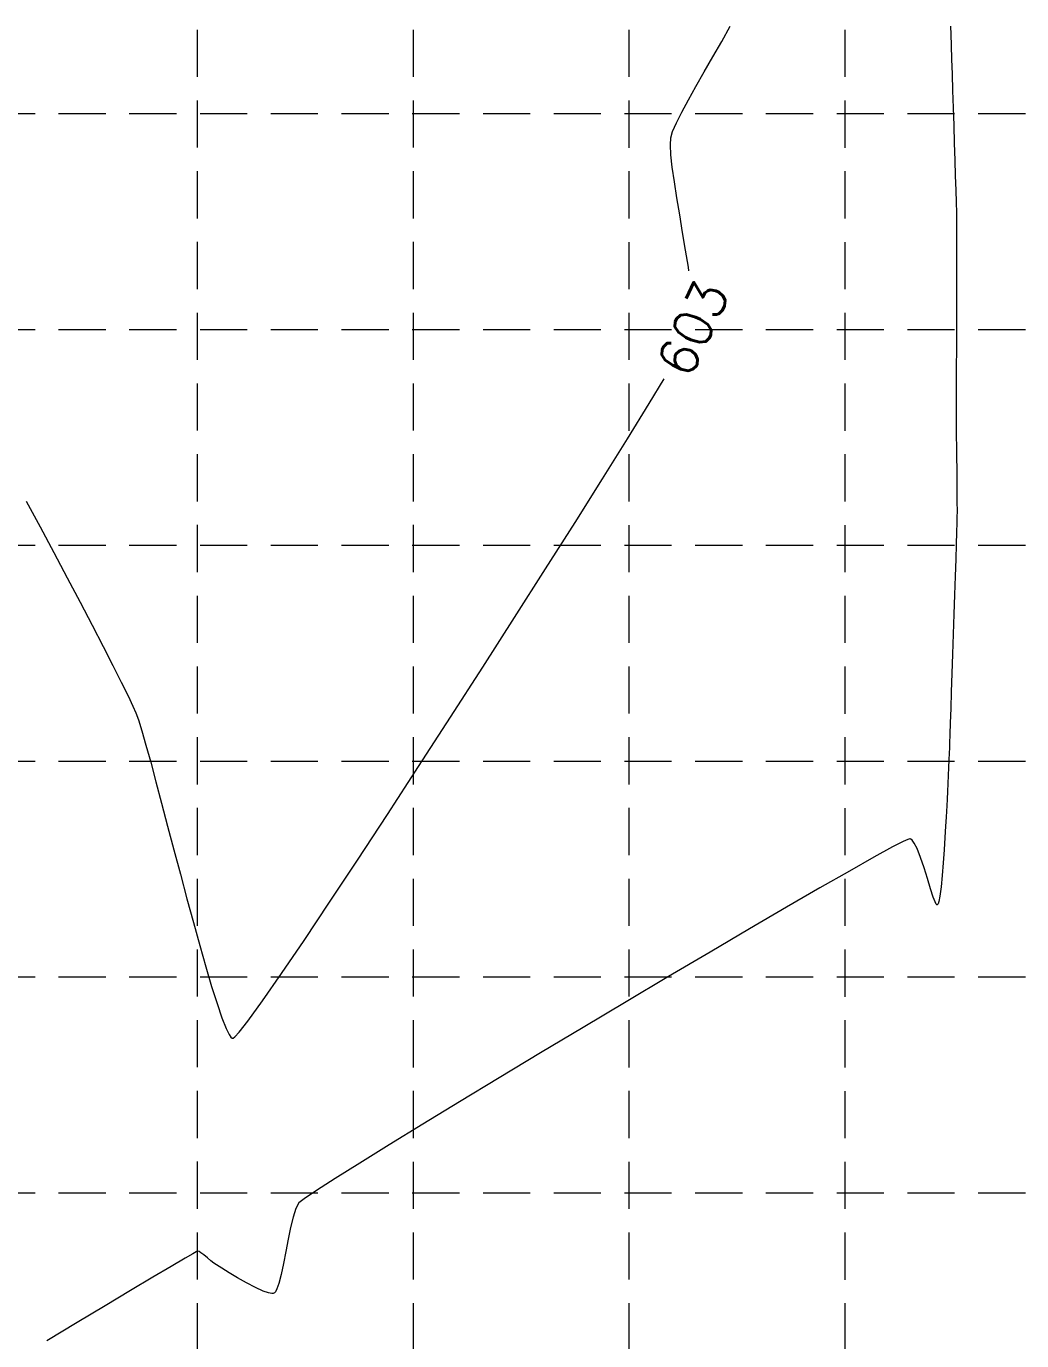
# Model space of a CAD drawing. Extents: x 2140663 to 2528301, y 336313 to 7007653.
# Drawn here: x 2527728.8 to 2527855.5, y 7006672.2 to 7006839.4 of the extents above; entities that cross this region are included whole.
import ezdxf

# ---------------------------------------------------------------- set-up
doc = ezdxf.new("R2010")
doc.units = 0
doc.header["$MEASUREMENT"] = 0
doc.linetypes.add('HIDDEN', pattern=[0.375, 0.25, -0.125])
doc.layers.add('1 EXISTING CONTOURS', color=43, linetype='Continuous')
doc.layers.add('GRID', color=254, linetype='HIDDEN')
doc.styles.add('L200', font='simplex', dxfattribs={"height": 12})

msp = doc.modelspace()

# ---------------------------------------------------------------- linework, layer by layer
at = {"layer": '1 EXISTING CONTOURS', "color": 43, "lineweight": 0, "extrusion": (0.8690392444828817, -0.4947431571518928, 0), "elevation": -1269812.440824507}
msp.add_lwpolyline([(7339837.060452272, 603.0000000000003), (7339839.271082086, 603.0000000000003)], dxfattribs=at)
at = {"layer": '1 EXISTING CONTOURS', "color": 43, "lineweight": 0, "extrusion": (0.9994042272731454, 0.03451362786736897, 0), "elevation": 2768171.837420992}
msp.add_lwpolyline([(6915419.768435889, 603), (6915418.704327174, 603)], dxfattribs=at)
at = {"layer": '1 EXISTING CONTOURS', "color": 43, "lineweight": 0, "elevation": 603}
for points in [[(2527816.197693406, 7006835.524017603), (2527817.316059531, 7006837.469607164)], [(2527815.092150415, 7006833.601428492), (2527816.197693406, 7006835.524017603)], [(2527846.618519058, 7006833.302596374), (2527846.688038313, 7006831.209592531)], [(2527813.069514974, 7006830.015115416), (2527814.036925843, 7006831.74930578)], [(2527810.853683907, 7006823.058665835), (2527810.779025077, 7006824.32792441)], [(2527846.97304399, 7006822.37652081), (2527847.035305595, 7006820.354812565)], [(2527811.289793942, 7006819.61057219), (2527811.030927822, 7006821.464466493)], [(2527847.035305595, 7006820.354812565), (2527847.089682484, 7006818.528457704)], [(2527847.089682484, 7006818.528457704), (2527847.13403026, 7006816.957820979)], [(2527847.13403026, 7006816.957820979), (2527847.166204528, 7006815.703267145)], [(2527847.166204528, 7006815.703267145), (2527847.184060893, 7006814.825160957)], [(2527847.184060893, 7006814.825160957), (2527847.192092639, 7006813.943875155)], [(2527812.722222821, 7006810.902961562), (2527812.346496704, 7006813.143177615)], [(2527847.196534186, 7006812.680150896), (2527847.197852832, 7006811.09490556)], [(2527847.197852832, 7006811.09490556), (2527847.196515879, 7006809.249056521)], [(2527847.192990629, 7006807.203521161), (2527847.187744383, 7006805.019216859)], [(2527847.18124444, 7006802.757060989), (2527847.173958103, 7006800.477970933)], [(2527847.166352673, 7006798.242864067), (2527847.158895449, 7006796.11265777)], [(2527847.158895449, 7006796.11265777), (2527847.152053734, 7006794.14826942)], [(2527808.087676829, 7006791.394445742), (2527810.001204815, 7006794.536419521)], [(2527847.152053734, 7006794.14826942), (2527847.146294829, 7006792.410616395)], [(2527847.146294829, 7006792.410616395), (2527847.142086034, 7006790.960616075)], [(2527847.13989465, 7006789.859185834), (2527847.140187979, 7006789.167243055)], [(2527847.140187979, 7006789.167243055), (2527847.146080323, 7006788.319647395)], [(2527802.152040025, 7006781.841027687), (2527805.319165181, 7006786.914405945)], [(2527847.172974519, 7006785.930262615), (2527847.190628711, 7006784.514700958)], [(2527847.190628711, 7006784.514700958), (2527847.208855856, 7006783.036044761)], [(2527847.208855856, 7006783.036044761), (2527847.225982127, 7006781.557407756)], [(2527798.657288659, 7006776.286247776), (2527802.152040025, 7006781.841027687)], [(2527847.240333693, 7006780.141903675), (2527847.250236723, 7006778.852646246)], [(2527847.250236723, 7006778.852646246), (2527847.254017387, 7006777.752749202)], [(2527847.254017387, 7006777.752749202), (2527847.250001855, 7006776.90532627)], [(2527847.235207708, 7006776.21126186), (2527847.203023719, 7006775.049412804)], [(2527847.155863368, 7006773.487517931), (2527847.096140137, 7006771.593316079)], [(2527847.096140137, 7006771.593316079), (2527847.026267505, 7006769.434546077)], [(2527734.050946155, 7006769.224785763), (2527735.675746942, 7006766.131260761)], [(2527846.948658953, 7006767.078946755), (2527846.865727961, 7006764.594256947)], [(2527846.865727961, 7006764.594256947), (2527846.779888009, 7006762.048215484)], [(2527737.200665617, 7006763.203803198), (2527738.599630775, 7006760.494793512)], [(2527739.846571009, 7006758.056612142), (2527740.915414915, 7006755.941639529)], [(2527846.5290492, 7006754.719369487), (2527846.455708214, 7006752.605309725)], [(2527742.414528118, 7006752.890842333), (2527742.792654604, 7006752.059778629)], [(2527846.455708214, 7006752.605309725), (2527846.39152567, 7006750.768592468)], [(2527743.115612078, 7006751.161107946), (2527743.543067183, 7006749.773463355)], [(2527778.753694112, 7006745.209111448), (2527782.821767056, 7006751.491847607)], [(2527846.338915048, 7006749.276956546), (2527846.300289829, 7006748.198140793)], [(2527744.062930099, 7006747.958027796), (2527744.663111004, 7006745.775984203)], [(2527846.278063494, 7006747.599884042), (2527846.251086148, 7006746.911273494)], [(2527846.217936782, 7006746.067540506), (2527846.179769929, 7006745.113045634)], [(2527846.137740126, 7006744.092149436), (2527846.093001905, 7006743.049212473)], [(2527846.093001905, 7006743.049212473), (2527846.046709803, 7006742.028595299)], [(2527845.954082094, 7006740.231762559), (2527845.910055556, 7006739.544268109)], [(2527846.000018355, 7006741.074658475), (2527845.954082094, 7006740.231762559)], [(2527845.794797688, 7006737.628088241), (2527845.710361457, 7006736.200060497)], [(2527841.013400613, 7006735.952491209), (2527840.38715597, 7006735.668642553)], [(2527841.381331105, 7006735.987308729), (2527841.297840904, 7006736.026144288)], [(2527841.812494282, 7006735.489618979), (2527841.551337391, 7006735.845815053)], [(2527842.168210429, 7006734.789656166), (2527841.812494282, 7006735.489618979)], [(2527845.710361457, 7006736.200060497), (2527845.609839368, 7006734.604463385)], [(2527836.664677428, 7006733.680178822), (2527833.553729554, 7006731.929859851)], [(2527842.616416863, 7006733.646644711), (2527842.168210429, 7006734.789656166)], [(2527767.423209951, 7006727.949965126), (2527770.983428262, 7006733.326233405)], [(2527843.871397739, 7006729.678623973), (2527843.479820944, 7006730.961121679)], [(2527845.365894629, 7006731.347728582), (2527845.225150488, 7006729.905174651)], [(2527829.819286756, 7006729.791251945), (2527825.557220096, 7006727.32188089)], [(2527844.461205922, 7006727.995559267), (2527844.220477137, 7006728.609644722)], [(2527845.073677506, 7006728.732218877), (2527844.945674333, 7006728.061409073)], [(2527764.174251115, 7006723.099726411), (2527767.423209951, 7006727.949965126)], [(2527844.70402773, 7006727.638530705), (2527844.615305613, 7006727.719317974)], [(2527844.778264356, 7006727.649145517), (2527844.743902034, 7006727.632269315)], [(2527844.846140817, 7006727.751097433), (2527844.778264356, 7006727.649145517)], [(2527750.905227229, 7006722.463698884), (2527751.684228058, 7006719.735415218)], [(2527761.307539052, 7006718.887454063), (2527764.174251115, 7006723.099726411)], [(2527752.422648658, 7006717.252352902), (2527753.108399209, 7006715.075694873)], [(2527805.150136061, 7006715.28728085), (2527799.688016007, 7006712.026980807)], [(2527753.108399209, 7006715.075694873), (2527753.729389889, 7006713.266624069)], [(2527753.729389889, 7006713.266624069), (2527754.273530877, 7006711.886323428)], [(2527799.688016007, 7006712.026980807), (2527794.273498458, 7006708.781072318)], [(2527755.02073272, 7006710.677579024), (2527755.082904489, 7006710.656764388)], [(2527775.008874525, 7006697.091869589), (2527771.270435412, 7006694.780805635)], [(2527764.175575542, 7006690.234994466), (2527763.503678277, 7006689.707270254)], [(2527763.503678277, 7006689.707270254), (2527763.130895655, 7006688.986635304)], [(2527762.784862975, 7006687.908748778), (2527762.460321948, 7006686.571969151)], [(2527750.595339766, 7006683.554966541), (2527750.44697699, 7006683.481693183)], [(2527750.624245035, 7006683.563752851), (2527750.595339766, 7006683.554966541)], [(2527750.68401552, 7006683.555474037), (2527750.624245035, 7006683.563752851)], [(2527751.415976653, 7006683.109651081), (2527751.057210517, 7006683.374557346)], [(2527761.854681693, 7006683.515164514), (2527761.563065886, 7006681.991856455)], [(2527747.262640338, 7006681.632927383), (2527744.929742052, 7006680.24610602)], [(2527760.267852747, 7006678.201473726), (2527760.064914971, 7006678.187227289)], [(2527738.876298005, 7006676.626385087), (2527735.299384782, 7006674.483065885)]]:
    msp.add_lwpolyline(points, dxfattribs=at)
at = {"layer": '1 EXISTING CONTOURS', "color": 43, "lineweight": 0, "extrusion": (0.9994188069121217, 0.03408883087393034, 0), "elevation": 2765232.208649624}
msp.add_lwpolyline([(6916594.683071692, 603.0000000000007), (6916593.270846765, 603.0000000000007)], dxfattribs=at)
at = {"layer": '1 EXISTING CONTOURS', "color": 43, "lineweight": 0, "extrusion": (0.99942953906402, 0.03377271748439496, 0), "elevation": 2763044.382911053}
msp.add_lwpolyline([(6917467.555409255, 603.0000000000007), (6917465.855470702, 603.0000000000007)], dxfattribs=at)
at = {"layer": '1 EXISTING CONTOURS', "color": 43, "lineweight": 0, "extrusion": (0.9994391567763944, 0.03348689149637189, 0), "elevation": 2761065.959409957}
msp.add_lwpolyline([(6918255.769435449, 603), (6918253.842185862, 603)], dxfattribs=at)
at = {"layer": '1 EXISTING CONTOURS', "color": 43, "lineweight": 0, "extrusion": (0.8688752147976352, -0.4950311718572514, 0), "elevation": -1272245.167563016}
msp.add_lwpolyline([(7339409.186165561, 603.0000000000007), (7339411.317798136, 603.0000000000007)], dxfattribs=at)
at = {"layer": '1 EXISTING CONTOURS', "color": 43, "lineweight": 0, "extrusion": (0.99945932633894, 0.03287940075658975, 0), "elevation": 2756860.359288867}
msp.add_lwpolyline([(6919928.71620278, 603.0000000000007), (6919926.515538706, 603.0000000000007)], dxfattribs=at)
at = {"layer": '1 EXISTING CONTOURS', "color": 43, "lineweight": 0, "extrusion": (0.8810874820839792, -0.4729533263599207, 0), "elevation": -1086679.110289447}
msp.add_lwpolyline([(7369166.034533743, 603), (7369167.815051679, 603)], dxfattribs=at)
at = {"layer": '1 EXISTING CONTOURS', "color": 43, "lineweight": 0, "extrusion": (0.9994713094214813, 0.03251309956478315, 0), "elevation": 2754324.040868056}
msp.add_lwpolyline([(6920936.432230124, 603), (6920934.185462412, 603)], dxfattribs=at)
at = {"layer": '1 EXISTING CONTOURS', "color": 43, "lineweight": 0, "extrusion": (0.8940751471438146, -0.4479169914836524, 0), "elevation": -878423.4283429338}
msp.add_lwpolyline([(7396879.705526166, 603.0000000000007), (7396881.222096477, 603.0000000000007)], dxfattribs=at)
at = {"layer": '1 EXISTING CONTOURS', "color": 43, "lineweight": 0, "extrusion": (0.9561865381366064, -0.2927580985836812, 0), "elevation": 365753.8598990445}
msp.add_lwpolyline([(7439869.029565613, 603.0000000000007), (7439869.853464983, 603.0000000000007)], dxfattribs=at)
at = {"layer": '1 EXISTING CONTOURS', "color": 43, "lineweight": 0, "extrusion": (0.916257394129562, -0.4005900494307172, 0), "elevation": -490739.188567128}
msp.add_lwpolyline([(7432672.088242061, 603), (7432673.283973343, 603)], dxfattribs=at)
at = {"layer": '1 EXISTING CONTOURS', "color": 43, "lineweight": 0, "extrusion": (0.9994855883779391, 0.03207114941509135, 0), "elevation": 2751263.467745472}
msp.add_lwpolyline([(6922151.417923132, 603.0000000000007), (6922149.185453976, 603.0000000000007)], dxfattribs=at)
at = {"layer": '1 EXISTING CONTOURS', "color": 43, "lineweight": 0, "extrusion": (0.9984570926787656, -0.0555286779913507, 0), "elevation": 2134830.909420148}
msp.add_lwpolyline([(7136379.438141802, 603.0000000000007), (7136380.318572224, 603.0000000000007)], dxfattribs=at)
at = {"layer": '1 EXISTING CONTOURS', "color": 43, "lineweight": 0, "extrusion": (0.999503281257883, 0.03151492907695137, 0), "elevation": 2747410.854326125}
msp.add_lwpolyline([(6923679.196219519, 603.0000000000007), (6923677.03845084, 603.0000000000007)], dxfattribs=at)
at = {"layer": '1 EXISTING CONTOURS', "color": 43, "lineweight": 0, "extrusion": (0.9938761607018283, 0.1104996705361323, 0), "elevation": 3286582.585727324}
msp.add_lwpolyline([(6684590.529731994, 603.0000000000007), (6684592.13375411, 603.0000000000007)], dxfattribs=at)
at = {"layer": '1 EXISTING CONTOURS', "color": 43, "lineweight": 0, "extrusion": (0.9880508656701228, 0.1541281507334761, 0), "elevation": 3577554.282232161}
msp.add_lwpolyline([(6533485.229205715, 603.0000000000007), (6533487.302321102, 603.0000000000007)], dxfattribs=at)
at = {"layer": '1 EXISTING CONTOURS', "color": 43, "lineweight": 0, "extrusion": (0.9866646281141359, 0.1627664327445746, 0), "elevation": 3634577.000947714}
msp.add_lwpolyline([(6501933.959023115, 603.0000000000007), (6501936.166000777, 603.0000000000007)], dxfattribs=at)
at = {"layer": '1 EXISTING CONTOURS', "color": 43, "lineweight": 0, "extrusion": (0.9860803023664797, 0.1662697726131607, 0), "elevation": 3657647.19101824}
msp.add_lwpolyline([(6488981.63878926, 603.0000000000007), (6488983.911935092, 603.0000000000007)], dxfattribs=at)
at = {"layer": '1 EXISTING CONTOURS', "color": 43, "lineweight": 0, "extrusion": (0.9999938236810033, 0.00351462655861751, 0), "elevation": 2552457.913680442}
msp.add_lwpolyline([(6997886.228679633, 603), (6997884.96494757, 603)], dxfattribs=at)
at = {"layer": '1 EXISTING CONTOURS', "color": 43, "lineweight": 0, "extrusion": (0.9871022526111292, 0.1600910456272769, 0), "elevation": 3616937.316252939}
msp.add_lwpolyline([(6511756.441999105, 603.0000000000007), (6511758.644082995, 603.0000000000007)], dxfattribs=at)
at = {"layer": '1 EXISTING CONTOURS', "color": 43, "lineweight": 0, "extrusion": (0.9999985149714155, -0.001723384740572637, 0), "elevation": 2515768.014450609}
msp.add_lwpolyline([(7011155.297029478, 603.0000000000007), (7011153.251491078, 603.0000000000007)], dxfattribs=at)
at = {"layer": '1 EXISTING CONTOURS', "color": 43, "lineweight": 0, "extrusion": (0.9887871350499172, 0.1493318504531997, 0), "elevation": 3545808.761445387}
msp.add_lwpolyline([(6550758.885665892, 603), (6550759.325213904, 603)], dxfattribs=at)
at = {"layer": '1 EXISTING CONTOURS', "color": 43, "lineweight": 0, "extrusion": (0.9999958719848886, -0.002873327893325171, 0), "elevation": 2507703.904448187}
msp.add_lwpolyline([(7014039.428854468, 603.0000000000007), (7014037.166689261, 603.0000000000007)], dxfattribs=at)
at = {"layer": '1 EXISTING CONTOURS', "color": 43, "lineweight": 0, "extrusion": (0.9999942108170926, -0.003402694858563076, 0), "elevation": 2503990.535827084}
msp.add_lwpolyline([(7015361.406903432, 603.0000000000003), (7015359.171783626, 603.0000000000003)], dxfattribs=at)
at = {"layer": '1 EXISTING CONTOURS', "color": 43, "lineweight": 0, "extrusion": (0.8506767257460838, -0.5256891745831583, 0), "elevation": -1533046.877283165}
msp.add_lwpolyline([(7289350.442086218, 603), (7289355.708528407, 603)], dxfattribs=at)
at = {"layer": '1 EXISTING CONTOURS', "color": 43, "lineweight": 0, "extrusion": (0.9999980207919227, -0.00198957589383192, 0), "elevation": 2513901.59656219}
msp.add_lwpolyline([(7011806.436455995, 603), (7011805.335023574, 603)], dxfattribs=at)
at = {"layer": '1 EXISTING CONTOURS', "color": 43, "lineweight": 0, "extrusion": (0.9999454842856114, 0.01044166925420456, 0), "elevation": 2600871.904855271}
msp.add_lwpolyline([(6980011.395752025, 603), (6980010.295660664, 603)], dxfattribs=at)
at = {"layer": '1 EXISTING CONTOURS', "color": 43, "lineweight": 0, "extrusion": (0.9999286097990997, 0.01194886208975164, 0), "elevation": 2611389.828230117}
msp.add_lwpolyline([(6976082.106598991, 603.0000000000007), (6976080.817153546, 603.0000000000007)], dxfattribs=at)
at = {"layer": '1 EXISTING CONTOURS', "color": 43, "lineweight": 0, "extrusion": (0.9999486059527258, 0.01013831609293936, 0), "elevation": 2598754.275905472}
msp.add_lwpolyline([(6980793.336333488, 603.0000000000007), (6980791.920756654, 603.0000000000007)], dxfattribs=at)
at = {"layer": '1 EXISTING CONTOURS', "color": 43, "lineweight": 0, "extrusion": (0.8801075660375653, 0.4747743381896633, 0), "elevation": 5551312.127287172}
msp.add_lwpolyline([(4966618.405888584, 603.0000000000007), (4966614.681974826, 603.0000000000007)], dxfattribs=at)
at = {"layer": '1 EXISTING CONTOURS', "color": 43, "lineweight": 0, "extrusion": (0.882000765326781, 0.4712479707786264, 0), "elevation": 5531389.159587003}
msp.add_lwpolyline([(4988793.611583561, 603.0000000000003), (4988789.905783422, 603.0000000000003)], dxfattribs=at)
at = {"layer": '1 EXISTING CONTOURS', "color": 43, "lineweight": 0, "extrusion": (0.8448597756129682, -0.5349878125258604, 0), "elevation": -1612904.511846111}
msp.add_lwpolyline([(7272077.903034046, 603), (7272084.915138232, 603)], dxfattribs=at)
at = {"layer": '1 EXISTING CONTOURS', "color": 43, "lineweight": 0, "extrusion": (0.999772907710314, -0.02131039672235762, 0), "elevation": 2377955.999784321}
msp.add_lwpolyline([(7059055.148066584, 603.0000000000007), (7059054.45384452, 603.0000000000007)], dxfattribs=at)
at = {"layer": '1 EXISTING CONTOURS', "color": 43, "lineweight": 0, "extrusion": (0.9995444630352299, -0.03018056354036443, 0), "elevation": 2315227.255589608}
msp.add_lwpolyline([(7079875.05750516, 603), (7079873.494898461, 603)], dxfattribs=at)
at = {"layer": '1 EXISTING CONTOURS', "color": 43, "lineweight": 0, "extrusion": (0.8837109123108856, 0.4680331435514611, 0), "elevation": 5513186.390657033}
msp.add_lwpolyline([(5008898.739315582, 603.0000000000003), (5008895.110060864, 603.0000000000003)], dxfattribs=at)
at = {"layer": '1 EXISTING CONTOURS', "color": 43, "lineweight": 0, "extrusion": (0.8434645044030831, -0.5371849121225035, 0), "elevation": -1631826.043638933}
msp.add_lwpolyline([(7267848.046216363, 603.0000000000003), (7267855.375241812, 603.0000000000003)], dxfattribs=at)
at = {"layer": '1 EXISTING CONTOURS', "color": 43, "lineweight": 0, "extrusion": (0.9994577083161966, -0.03292854821179467, 0), "elevation": 2295753.450712854}
msp.add_lwpolyline([(7086208.054427887, 603), (7086205.69755045, 603)], dxfattribs=at)
at = {"layer": '1 EXISTING CONTOURS', "color": 43, "lineweight": 0, "extrusion": (0.8868891106883908, 0.4619823647525469, 0), "elevation": 5478823.632106425}
msp.add_lwpolyline([(5046455.278004444, 603), (5046451.977188676, 603)], dxfattribs=at)
at = {"layer": '1 EXISTING CONTOURS', "color": 43, "lineweight": 0, "extrusion": (0.8421388421397272, -0.5392607630447072, 0), "elevation": -1649722.038621192}
msp.add_lwpolyline([(7263799.247123007, 603.0000000000007), (7263806.760568238, 603.0000000000007)], dxfattribs=at)
at = {"layer": '1 EXISTING CONTOURS', "color": 43, "lineweight": 0, "extrusion": (0.9994226718948473, -0.03397532785072977, 0), "elevation": 2288330.345136289}
msp.add_lwpolyline([(7088601.270662042, 603.0000000000007), (7088598.729540695, 603.0000000000007)], dxfattribs=at)
at = {"layer": '1 EXISTING CONTOURS', "color": 43, "lineweight": 0, "extrusion": (0.89032239136, 0.4553306924016997, 0), "elevation": 5440895.382343458}
msp.add_lwpolyline([(5087318.792630954, 603.0000000000007), (5087316.054093327, 603.0000000000007)], dxfattribs=at)
at = {"layer": '1 EXISTING CONTOURS', "color": 43, "lineweight": 0, "extrusion": (0.9994143574315345, -0.03421903212706685, 0), "elevation": 2286601.750192193}
msp.add_lwpolyline([(7089156.519144963, 603.0000000000007), (7089154.05217192, 603.0000000000007)], dxfattribs=at)
at = {"layer": '1 EXISTING CONTOURS', "color": 43, "lineweight": 0, "extrusion": (0.8408080814635713, -0.5413333262838604, 0), "elevation": -1667607.866799737}
msp.add_lwpolyline([(7259706.362182767, 603), (7259713.927545967, 603)], dxfattribs=at)
at = {"layer": '1 EXISTING CONTOURS', "color": 43, "lineweight": 0, "extrusion": (0.9994065973273699, -0.03444493022969622, 0), "elevation": 2284999.320717588}
msp.add_lwpolyline([(7089670.714760151, 603.0000000000003), (7089668.389717029, 603.0000000000003)], dxfattribs=at)
at = {"layer": '1 EXISTING CONTOURS', "color": 43, "lineweight": 0, "extrusion": (0.8954576316147426, 0.4451467510640913, 0), "elevation": 5382519.536372975}
msp.add_lwpolyline([(5149037.424774337, 603), (5149035.482322393, 603)], dxfattribs=at)
at = {"layer": '1 EXISTING CONTOURS', "color": 43, "lineweight": 0, "extrusion": (0.9001910128075534, 0.4354952817890352, 0), "elevation": 5326858.828874196}
msp.add_lwpolyline([(5206597.543011826, 603), (5206596.086194593, 603)], dxfattribs=at)
at = {"layer": '1 EXISTING CONTOURS', "color": 43, "lineweight": 0, "extrusion": (0.941075483767881, 0.3381965905372923, 0), "elevation": 4748456.42879549}
msp.add_lwpolyline([(5739008.590066771, 603.0000000000007), (5739007.635126704, 603.0000000000007)], dxfattribs=at)
at = {"layer": '1 EXISTING CONTOURS', "color": 43, "lineweight": 0, "extrusion": (0.9993785785500051, -0.03524849976057698, 0), "elevation": 2279298.08076653}
msp.add_lwpolyline([(7091499.416296562, 603.0000000000007), (7091497.923733132, 603.0000000000007)], dxfattribs=at)
at = {"layer": '1 EXISTING CONTOURS', "color": 43, "lineweight": 0, "extrusion": (0.9613605313371586, 0.2752924422993415, 0), "elevation": 4358978.133364226}
msp.add_lwpolyline([(6040143.991685892, 603.0000000000007), (6040142.103283466, 603.0000000000007)], dxfattribs=at)
at = {"layer": '1 EXISTING CONTOURS', "color": 43, "lineweight": 0, "extrusion": (0.9992290824021205, -0.03925864085543812, 0), "elevation": 2250822.129371815}
msp.add_lwpolyline([(7100585.09488486, 603), (7100584.250500922, 603)], dxfattribs=at)
at = {"layer": '1 EXISTING CONTOURS', "color": 43, "lineweight": 0, "extrusion": (0.9993105842157333, -0.03712622084740368, 0), "elevation": 2265969.482123888}
msp.add_lwpolyline([(7095767.015349465, 603.0000000000003), (7095766.416679981, 603.0000000000003)], dxfattribs=at)
at = {"layer": '1 EXISTING CONTOURS', "color": 43, "lineweight": 0, "extrusion": (0.9657417648020863, 0.259504997479725, 0), "elevation": 4259434.136859732}
msp.add_lwpolyline([(6110744.658788541, 603.0000000000007), (6110742.083080648, 603.0000000000007)], dxfattribs=at)
at = {"layer": '1 EXISTING CONTOURS', "color": 43, "lineweight": 0, "extrusion": (0.837837380891031, -0.5459198871461429, 0), "elevation": -1707254.023352829}
msp.add_lwpolyline([(7250470.474802016, 603), (7250477.746519824, 603)], dxfattribs=at)
at = {"layer": '1 EXISTING CONTOURS', "color": 43, "lineweight": 0, "extrusion": (0.9991536111990971, -0.04113467184509243, 0), "elevation": 2237486.478145629}
msp.add_lwpolyline([(7104796.805530879, 603.0000000000003), (7104795.783769874, 603.0000000000003)], dxfattribs=at)
at = {"layer": '1 EXISTING CONTOURS', "color": 43, "lineweight": 0, "extrusion": (0.966578411620641, 0.2563711648936344, 0), "elevation": 4239591.006509544}
msp.add_lwpolyline([(6124525.783250668, 603.0000000000007), (6124522.957084876, 603.0000000000007)], dxfattribs=at)
at = {"layer": '1 EXISTING CONTOURS', "color": 43, "lineweight": 0, "extrusion": (0.9988042896201862, -0.04888753456981985, 0), "elevation": 2182281.13180842}
msp.add_lwpolyline([(7121944.155418737, 603.0000000000007), (7121943.200339914, 603.0000000000007)], dxfattribs=at)
at = {"layer": '1 EXISTING CONTOURS', "color": 43, "lineweight": 0, "extrusion": (0.9669477692076472, 0.2549745313249048, 0), "elevation": 4230738.799624367}
msp.add_lwpolyline([(6130641.284864844, 603.0000000000007), (6130638.270462048, 603.0000000000007)], dxfattribs=at)
at = {"layer": '1 EXISTING CONTOURS', "color": 43, "lineweight": 0, "extrusion": (0.8360104206986996, -0.5487135650621219, 0), "elevation": -1731446.739591286}
msp.add_lwpolyline([(7244724.303765497, 603), (7244731.229948352, 603)], dxfattribs=at)
at = {"layer": '1 EXISTING CONTOURS', "color": 43, "lineweight": 0, "extrusion": (0.9983100050206348, -0.0581131127689791, 0), "elevation": 2116390.41417213}
msp.add_lwpolyline([(7141798.417525969, 603), (7141797.264410711, 603)], dxfattribs=at)
at = {"layer": '1 EXISTING CONTOURS', "color": 43, "lineweight": 0, "extrusion": (0.9980172181695197, -0.06294149852977494, 0), "elevation": 2081819.056390778}
msp.add_lwpolyline([(7151953.118040089, 603.0000000000003), (7151952.35150685, 603.0000000000003)], dxfattribs=at)
at = {"layer": '1 EXISTING CONTOURS', "color": 43, "lineweight": 0, "extrusion": (0.9669618100466668, 0.2549212778707851, 0), "elevation": 4230401.158329063}
msp.add_lwpolyline([(6130871.262186885, 603.0000000000007), (6130868.121787433, 603.0000000000007)], dxfattribs=at)
at = {"layer": '1 EXISTING CONTOURS', "color": 43, "lineweight": 0, "extrusion": (-0.4570828637609397, 0.8894241146135504, 0), "elevation": 5076527.14512177}
msp.add_lwpolyline([(-5450981.003269635, 603.0000000000003), (-5450979.5069119, 603.0000000000003)], dxfattribs=at)
at = {"layer": '1 EXISTING CONTOURS', "color": 43, "lineweight": 0, "extrusion": (0.3047056609350235, -0.9524465655322354, 0), "elevation": -5903294.126814597}
msp.add_lwpolyline([(4542625.841136983, 603.0000000000007), (4542625.600825965, 603.0000000000007)], dxfattribs=at)
at = {"layer": '1 EXISTING CONTOURS', "color": 43, "lineweight": 0, "extrusion": (0.007720725580151896, -0.9999701947540818, 0), "elevation": -6987010.419683146}
msp.add_lwpolyline([(2581863.040979805, 603.0000000000007), (2581862.98542126, 603.0000000000007)], dxfattribs=at)
at = {"layer": '1 EXISTING CONTOURS', "color": 43, "lineweight": 0, "extrusion": (-0.6397087252801356, -0.7686174255118499, 0), "elevation": -7002581.563568162}
msp.add_lwpolyline([(-2539326.991010155, 603), (-2539327.212194686, 603)], dxfattribs=at)
at = {"layer": '1 EXISTING CONTOURS', "color": 43, "lineweight": 0, "extrusion": (0.9666635644627549, 0.2560499036128724, 0), "elevation": 4237555.249806212}
msp.add_lwpolyline([(6125925.51309441, 603), (6125922.308939629, 603)], dxfattribs=at)
at = {"layer": '1 EXISTING CONTOURS', "color": 43, "lineweight": 0, "extrusion": (0.4788535564988727, -0.8778947951938096, 0), "elevation": -4940711.452009121}
msp.add_lwpolyline([(5574376.717438255, 603), (5574373.993214458, 603)], dxfattribs=at)
at = {"layer": '1 EXISTING CONTOURS', "color": 43, "lineweight": 0, "extrusion": (0.9484020983348505, 0.3170701182294739, 0), "elevation": 4619037.107414081}
msp.add_lwpolyline([(5843696.144396367, 603), (5843697.535698444, 603)], dxfattribs=at)
at = {"layer": '1 EXISTING CONTOURS', "color": 43, "lineweight": 0, "extrusion": (0.9975800360182421, -0.06952748908052855, 0), "elevation": 2034567.650810123}
msp.add_lwpolyline([(7165533.317126216, 603.0000000000007), (7165531.65923959, 603.0000000000007)], dxfattribs=at)
at = {"layer": '1 EXISTING CONTOURS', "color": 43, "lineweight": 0, "extrusion": (0.4969516247070781, -0.86777824511853, 0), "elevation": -4824078.546594783}
msp.add_lwpolyline([(5675605.781637983, 603), (5675601.478185093, 603)], dxfattribs=at)
at = {"layer": '1 EXISTING CONTOURS', "color": 43, "lineweight": 0, "extrusion": (0.9553942078090717, 0.2953335532662626, 0), "elevation": 4484409.770397659}
msp.add_lwpolyline([(5947633.178935669, 603), (5947634.60872163, 603)], dxfattribs=at)
at = {"layer": '1 EXISTING CONTOURS', "color": 43, "lineweight": 0, "extrusion": (0.9967931317847422, -0.08002157475809697, 0), "elevation": 1959049.22258549}
msp.add_lwpolyline([(7186545.458617451, 603), (7186543.850600548, 603)], dxfattribs=at)
at = {"layer": '1 EXISTING CONTOURS', "color": 43, "lineweight": 0, "extrusion": (0.9660501731034123, 0.2583545297587549, 0), "elevation": 4252152.647381694}
msp.add_lwpolyline([(6115798.925217322, 603.0000000000007), (6115795.719534876, 603.0000000000007)], dxfattribs=at)
at = {"layer": '1 EXISTING CONTOURS', "color": 43, "lineweight": 0, "extrusion": (0.9505989100587934, 0.3104218294434755, 0), "elevation": 4578007.474203842}
msp.add_lwpolyline([(5875890.55193741, 603), (5875891.676469787, 603)], dxfattribs=at)
at = {"layer": '1 EXISTING CONTOURS', "color": 43, "lineweight": 0, "extrusion": (0.9917645705255831, -0.1280743403270385, 0), "elevation": 1609645.023621544}
msp.add_lwpolyline([(7272778.584854301, 603.0000000000003), (7272777.402158519, 603.0000000000003)], dxfattribs=at)
at = {"layer": '1 EXISTING CONTOURS', "color": 43, "lineweight": 0, "extrusion": (0.9650766192897307, 0.2619677821799933, 0), "elevation": 4275008.825832834}
msp.add_lwpolyline([(6099840.896184716, 603.0000000000007), (6099837.751172718, 603.0000000000007)], dxfattribs=at)
at = {"layer": '1 EXISTING CONTOURS', "color": 43, "lineweight": 0, "extrusion": (0.504494958988975, -0.8634146375610692, 0), "elevation": -4774435.680289994}
msp.add_lwpolyline([(5717420.200204027, 603), (5717414.763859477, 603)], dxfattribs=at)
at = {"layer": '1 EXISTING CONTOURS', "color": 43, "lineweight": 0, "extrusion": (0.8733073223472537, 0.4871697042455225, 0), "elevation": 5621050.68305151}
msp.add_lwpolyline([(4887537.309356786, 603), (4887537.625673033, 603)], dxfattribs=at)
at = {"layer": '1 EXISTING CONTOURS', "color": 43, "lineweight": 0, "extrusion": (-0.1551272815577664, -0.9878944915913326, 0), "elevation": -7314045.315321246}
msp.add_lwpolyline([(1410309.287889298, 603), (1410309.247526381, 603)], dxfattribs=at)
at = {"layer": '1 EXISTING CONTOURS', "color": 43, "lineweight": 0, "extrusion": (0.9522156790236145, -0.3054264242360132, 0), "elevation": 267013.6940213921}
msp.add_lwpolyline([(7443986.961508849, 603.0000000000007), (7443986.635625073, 603.0000000000007)], dxfattribs=at)
at = {"layer": '1 EXISTING CONTOURS', "color": 43, "lineweight": 0, "extrusion": (0.9636446952616051, 0.2671870155792914, 0), "elevation": 4307959.014833027}
msp.add_lwpolyline([(6076611.735013135, 603.0000000000007), (6076608.712818241, 603.0000000000007)], dxfattribs=at)
at = {"layer": '1 EXISTING CONTOURS', "color": 43, "lineweight": 0, "extrusion": (0.5069783956693987, -0.8619587613827489, 0), "elevation": -4757957.07383327}
msp.add_lwpolyline([(5731135.326511182, 603), (5731129.491311835, 603)], dxfattribs=at)
at = {"layer": '1 EXISTING CONTOURS', "color": 43, "lineweight": 0, "extrusion": (0.5090422487747114, -0.8607415343541782, 0), "elevation": -4744211.26233654}
msp.add_lwpolyline([(5742513.409731276, 603), (5742507.287438264, 603)], dxfattribs=at)
at = {"layer": '1 EXISTING CONTOURS', "color": 43, "lineweight": 0, "extrusion": (0.9585139060349349, 0.285045771653698, 0), "elevation": 4420120.974078448}
msp.add_lwpolyline([(5995513.372705186, 603.0000000000007), (5995510.782171757, 603.0000000000007)], dxfattribs=at)
at = {"layer": '1 EXISTING CONTOURS', "color": 43, "lineweight": 0, "extrusion": (0.8203635324226509, -0.5718423512394221, 0), "elevation": -1933055.407701364}
msp.add_lwpolyline([(7193533.406149149, 603.0000000000003), (7193537.626679489, 603.0000000000003)], dxfattribs=at)
at = {"layer": '1 EXISTING CONTOURS', "color": 43, "lineweight": 0, "extrusion": (0.5108547048591613, -0.8596670695817418, 0), "elevation": -4732101.244496095}
msp.add_lwpolyline([(5752490.613621278, 603), (5752484.316007134, 603)], dxfattribs=at)
at = {"layer": '1 EXISTING CONTOURS', "color": 43, "lineweight": 0, "extrusion": (0.8090374748386352, -0.5877570623197349, 0), "elevation": -2073194.802106204}
msp.add_lwpolyline([(7154400.281899993, 603), (7154403.496249499, 603)], dxfattribs=at)
at = {"layer": '1 EXISTING CONTOURS', "color": 43, "lineweight": 0, "extrusion": (0.8969565396985824, 0.4421187237518286, 0), "elevation": 5365084.243272644}
msp.add_lwpolyline([(5167148.554849886, 603.0000000000003), (5167147.713771164, 603.0000000000003)], dxfattribs=at)
at = {"layer": '1 EXISTING CONTOURS', "color": 43, "lineweight": 0, "extrusion": (0.7867868521944535, -0.6172247963375604, 0), "elevation": -2335910.919209588}
msp.add_lwpolyline([(7072982.070030111, 603.0000000000003), (7072983.829943929, 603.0000000000003)], dxfattribs=at)
at = {"layer": '1 EXISTING CONTOURS', "color": 43, "lineweight": 0, "extrusion": (0.8203760983237595, 0.5718243238085325, 0), "elevation": 6080317.348630288}
msp.add_lwpolyline([(4302706.74962732, 603), (4302706.33374045, 603)], dxfattribs=at)
at = {"layer": '1 EXISTING CONTOURS', "color": 43, "lineweight": 0, "extrusion": (-0.6353354627797819, -0.772236265487707, 0), "elevation": -7016808.492897605}
msp.add_lwpolyline([(-2499587.851719682, 603), (-2499587.673625271, 603)], dxfattribs=at)
at = {"layer": '1 EXISTING CONTOURS', "color": 43, "lineweight": 0, "extrusion": (0.2260043581709917, -0.97412629062546, 0), "elevation": -6254137.396434484}
msp.add_lwpolyline([(4045899.827391286, 603), (4045899.898087798, 603)], dxfattribs=at)
at = {"layer": '1 EXISTING CONTOURS', "color": 43, "lineweight": 0, "extrusion": (0.6093580166892332, -0.7928952058731118, 0), "elevation": -4015279.435397514}
msp.add_lwpolyline([(6273840.260518352, 603), (6273840.542932795, 603)], dxfattribs=at)
at = {"layer": '1 EXISTING CONTOURS', "color": 43, "lineweight": 0, "extrusion": (0.7387678609697024, -0.6739599747746526, 0), "elevation": -2854818.232279097}
msp.add_lwpolyline([(6879938.732512105, 603), (6879939.537968109, 603)], dxfattribs=at)
at = {"layer": '1 EXISTING CONTOURS', "color": 43, "lineweight": 0, "extrusion": (0.5158532416865782, -0.8566769712332933, 0), "elevation": -4698515.186581806}
msp.add_lwpolyline([(5779936.580391493, 603.0000000000007), (5779930.427495873, 603.0000000000007)], dxfattribs=at)
at = {"layer": '1 EXISTING CONTOURS', "color": 43, "lineweight": 0, "extrusion": (-0.5176839258356949, 0.8555719449183353, 0), "elevation": 4686145.009245715}
msp.add_lwpolyline([(-5789964.21902191, 603.0000000000007), (-5789958.33792753, 603.0000000000007)], dxfattribs=at)
at = {"layer": '1 EXISTING CONTOURS', "color": 43, "lineweight": 0, "extrusion": (-0.5197942961724386, 0.854291454754523, 0), "elevation": 4671838.435224052}
msp.add_lwpolyline([(-5801508.272663089, 603.0000000000003), (-5801502.775143895, 603.0000000000003)], dxfattribs=at)
at = {"layer": '1 EXISTING CONTOURS', "color": 43, "lineweight": 0, "extrusion": (-0.5223889533042212, 0.8527073246230036, 0), "elevation": 4654180.190577366}
msp.add_lwpolyline([(-5815678.42718941, 603.0000000000007), (-5815673.425007773, 603.0000000000007)], dxfattribs=at)
at = {"layer": '1 EXISTING CONTOURS', "color": 43, "lineweight": 0, "extrusion": (0.5308322042703502, -0.8474769441757583, 0), "elevation": -4596189.886232901}
msp.add_lwpolyline([(5861607.10698849, 603), (5861603.430652203, 603)], dxfattribs=at)
at = {"layer": '1 EXISTING CONTOURS', "color": 43, "lineweight": 0, "extrusion": (0.5391591463414952, -0.842203903408379, 0), "elevation": -4538194.730305049}
msp.add_lwpolyline([(5906618.731421115, 603), (5906615.885423489, 603)], dxfattribs=at)
at = {"layer": '1 EXISTING CONTOURS', "color": 43, "lineweight": 0, "extrusion": (0.5565000870753146, -0.8308475510496299, 0), "elevation": -4414790.43889486}
msp.add_lwpolyline([(5999412.305280257, 603.0000000000007), (5999410.400792103, 603.0000000000007)], dxfattribs=at)
at = {"layer": '1 EXISTING CONTOURS', "color": 43, "lineweight": 0, "extrusion": (0.9521393739737343, -0.3056642153228038, 0), "elevation": 265088.7138940636}
msp.add_lwpolyline([(7443991.199290731, 603), (7443990.06722272, 603)], dxfattribs=at)
at = {"layer": '1 EXISTING CONTOURS', "color": 43, "lineweight": 0, "extrusion": (0.9823053455111782, -0.1872864335187281, 0), "elevation": 1170777.215683451}
msp.add_lwpolyline([(7356119.761381283, 603.0000000000007), (7356118.173799174, 603.0000000000007)], dxfattribs=at)
at = {"layer": '1 EXISTING CONTOURS', "color": 43, "lineweight": 0, "extrusion": (0.9794522517697286, -0.2016761922072313, 0), "elevation": 1062740.765877044}
msp.add_lwpolyline([(7372504.448162017, 603), (7372502.919435892, 603)], dxfattribs=at)
at = {"layer": '1 EXISTING CONTOURS', "color": 43, "lineweight": 0, "extrusion": (0.4843855276783772, -0.8748546511139665, 0), "elevation": -4905423.898744479}
msp.add_lwpolyline([(5605350.310948549, 603), (5605349.807657167, 603)], dxfattribs=at)
at = {"layer": '1 EXISTING CONTOURS', "color": 43, "lineweight": 0, "extrusion": (-0.3258460717981134, -0.9454228352931502, 0), "elevation": -7447936.26388961}
msp.add_lwpolyline([(106693.0494149011, 603.0000000000007), (106692.9057124993, 603.0000000000007)], dxfattribs=at)
at = {"layer": '1 EXISTING CONTOURS', "color": 43, "lineweight": 0, "extrusion": (-0.4919062716322755, -0.8706481608140191, 0), "elevation": -7343772.591631486}
msp.add_lwpolyline([(-1245849.686330325, 603), (-1245849.958926622, 603)], dxfattribs=at)
at = {"layer": '1 EXISTING CONTOURS', "color": 43, "lineweight": 0, "extrusion": (0.5074515684332738, -0.8616802804373617, 0), "elevation": -4754810.081366425}
msp.add_lwpolyline([(5733663.613746032, 603.0000000000003), (5733661.554288315, 603.0000000000003)], dxfattribs=at)
at = {"layer": '1 EXISTING CONTOURS', "color": 43, "lineweight": 0, "extrusion": (-0.500133782236336, 0.8659481507954028, 0), "elevation": 4803211.221690071}
msp.add_lwpolyline([(-5693179.432655038, 603.0000000000003), (-5693178.313147203, 603.0000000000003)], dxfattribs=at)
at = {"layer": '1 EXISTING CONTOURS', "color": 43, "lineweight": 0, "extrusion": (0.6444805771640375, 0.7646206808989077, 0), "elevation": 6986541.501640132}
msp.add_lwpolyline([(2582899.547119756, 603), (2582900.165686196, 603)], dxfattribs=at)
at = {"layer": '1 EXISTING CONTOURS', "color": 43, "lineweight": 0, "extrusion": (-0.6521528736619561, -0.7580874813466141, 0), "elevation": -6960159.107254747}
msp.add_lwpolyline([(-2653170.616417566, 603.0000000000007), (-2653171.201854533, 603.0000000000007)], dxfattribs=at)
at = {"layer": '1 EXISTING CONTOURS', "color": 43, "lineweight": 0, "extrusion": (0.6011691894362408, 0.7991217714920382, 0), "elevation": 7118799.216173926}
msp.add_lwpolyline([(2192219.171153883, 603), (2192219.614437444, 603)], dxfattribs=at)
at = {"layer": '1 EXISTING CONTOURS', "color": 43, "lineweight": 0, "extrusion": (-0.536945890902524, -0.8436166844265796, 0), "elevation": -7268220.309078102}
msp.add_lwpolyline([(-1629754.382619408, 603.0000000000003), (-1629754.80158144, 603.0000000000003)], dxfattribs=at)
at = {"layer": '1 EXISTING CONTOURS', "color": 43, "lineweight": 0, "extrusion": (0.5374655153594841, 0.8432857284452075, 0), "elevation": 7267214.888115292}
msp.add_lwpolyline([(1634230.99343847, 603), (1634231.800852607, 603)], dxfattribs=at)
at = {"layer": '1 EXISTING CONTOURS', "color": 43, "lineweight": 0, "extrusion": (0.9787220193795741, -0.2051906644600787, 0), "elevation": 1036270.16794442}
msp.add_lwpolyline([(7376267.022942384, 603), (7376265.603982536, 603)], dxfattribs=at)
at = {"layer": '1 EXISTING CONTOURS', "color": 43, "lineweight": 0, "extrusion": (-0.5127360464012295, 0.858546298530741, 0), "elevation": 4719493.448696093}
msp.add_lwpolyline([(-5762763.580845882, 603), (-5762760.296938879, 603)], dxfattribs=at)
at = {"layer": '1 EXISTING CONTOURS', "color": 43, "lineweight": 0, "extrusion": (-0.5294074786527955, -0.8483676806352834, 0), "elevation": -7282453.775748624}
msp.add_lwpolyline([(-1564923.887932989, 603.0000000000003), (-1564924.97393457, 603.0000000000003)], dxfattribs=at)
at = {"layer": '1 EXISTING CONTOURS', "color": 43, "lineweight": 0, "extrusion": (0.5162688725369552, 0.8564265591686313, 0), "elevation": 7305708.592863098}
msp.add_lwpolyline([(1452493.745749265, 603), (1452495.000715984, 603)], dxfattribs=at)
at = {"layer": '1 EXISTING CONTOURS', "color": 43, "lineweight": 0, "extrusion": (-0.4965402385586263, -0.8680137046683898, 0), "elevation": -7337026.848254247}
msp.add_lwpolyline([(-1284970.728980552, 603), (-1284972.043770141, 603)], dxfattribs=at)
at = {"layer": '1 EXISTING CONTOURS', "color": 43, "lineweight": 0, "extrusion": (0.9687483569955938, -0.2480456022959038, 0), "elevation": 710788.2687502329}
msp.add_lwpolyline([(7414710.389386388, 603.0000000000007), (7414709.196230338, 603.0000000000007)], dxfattribs=at)
at = {"layer": '1 EXISTING CONTOURS', "color": 43, "lineweight": 0, "extrusion": (-0.5136193363893452, 0.8580181683897892, 0), "elevation": 4713560.281260747}
msp.add_lwpolyline([(-5767614.249165898, 603), (-5767610.479947522, 603)], dxfattribs=at)
at = {"layer": '1 EXISTING CONTOURS', "color": 43, "lineweight": 0, "extrusion": (-0.4656934118161226, -0.8849461261517897, 0), "elevation": -7377693.621356176}
msp.add_lwpolyline([(-1026034.588554157, 603), (-1026035.854997689, 603)], dxfattribs=at)
at = {"layer": '1 EXISTING CONTOURS', "color": 43, "lineweight": 0, "extrusion": (-0.4124086514106239, -0.910998959517337, 0), "elevation": -7425546.481885883}
msp.add_lwpolyline([(-586829.0104485578, 603), (-586830.1226601233, 603)], dxfattribs=at)
at = {"layer": '1 EXISTING CONTOURS', "color": 43, "lineweight": 0, "extrusion": (-0.3186951725900713, -0.9478572608614574, 0), "elevation": -7446915.659889311}
msp.add_lwpolyline([(162960.8193641244, 603.0000000000007), (162960.1075331997, 603.0000000000007)], dxfattribs=at)
at = {"layer": '1 EXISTING CONTOURS', "color": 43, "lineweight": 0, "extrusion": (0.7349799464885992, -0.6780888424532703, 0), "elevation": -2893297.141794752}
msp.add_lwpolyline([(6863814.342010403, 603.0000000000007), (6863814.151493553, 603.0000000000007)], dxfattribs=at)
at = {"layer": '1 EXISTING CONTOURS', "color": 43, "lineweight": 0, "extrusion": (0.8795572294156306, -0.4757931064892592, 0), "elevation": -1110419.225401385}
msp.add_lwpolyline([(7365466.085539754, 603.0000000000003), (7365465.689022273, 603.0000000000003)], dxfattribs=at)
at = {"layer": '1 EXISTING CONTOURS', "color": 43, "lineweight": 0, "extrusion": (0.9430312236689653, -0.3327042398067899, 0), "elevation": 52605.56723656179}
msp.add_lwpolyline([(7448514.286886442, 603), (7448513.554238392, 603)], dxfattribs=at)
at = {"layer": '1 EXISTING CONTOURS', "color": 43, "lineweight": 0, "extrusion": (-0.1627331332490757, -0.9866701208321547, 0), "elevation": -7324630.329089073}
msp.add_lwpolyline([(1353846.633608898, 603), (1353846.230685351, 603)], dxfattribs=at)
at = {"layer": '1 EXISTING CONTOURS', "color": 43, "lineweight": 0, "extrusion": (0.3080094510782795, -0.9513832971239599, 0), "elevation": -5887462.55664584}
msp.add_lwpolyline([(4562992.089565215, 603), (4562992.00468676, 603)], dxfattribs=at)
at = {"layer": '1 EXISTING CONTOURS', "color": 43, "lineweight": 0, "extrusion": (-0.5189047102620732, 0.8548320897508668, 0), "elevation": 4677866.640221145}
msp.add_lwpolyline([(-5796609.073697051, 603), (-5796608.996788355, 603)], dxfattribs=at)
at = {"layer": '1 EXISTING CONTOURS', "color": 43, "lineweight": 0, "extrusion": (0.5140258112002517, -0.8577747171722441, 0), "elevation": -4710827.035264047}
msp.add_lwpolyline([(5769838.966490125, 603), (5769834.480519328, 603)], dxfattribs=at)
at = {"layer": 'GRID', "color": 253, "linetype": 'HIDDEN', "lineweight": 0, "ltscale": 24}
for p, q in [((2527750.639346582, 7006031.955809309), (2527750.639346582, 7007624.562990395)), ((2527778.09681865, 7006031.951492419), (2527778.09681865, 7007624.562990395)), ((2527805.554290721, 7006031.947175532), (2527805.554290721, 7007624.562990395)), ((2527833.011762789, 7006031.94285864), (2527833.011762789, 7007624.562990395)), ((2527228.947377252, 7006828.296300367), (2528272.331315909, 7006828.296300367)), ((2527228.947377252, 7006800.838828297), (2528272.331315909, 7006800.838828297)), ((2527228.947377252, 7006773.381356229), (2528272.331315909, 7006773.381356229)), ((2527228.947377252, 7006745.923884156), (2528272.331315909, 7006745.923884156)), ((2527228.947377252, 7006718.466412088), (2528272.331315909, 7006718.466412088)), ((2527228.947377252, 7006691.00894002), (2528272.331315909, 7006691.00894002))]:
    msp.add_line(p, q, dxfattribs=at)

# ---------------------------------------------------------------- texts
at = {"layer": '1 EXISTING CONTOURS', "color": 43, "lineweight": 0, "insert": (2527808.871198934, 7006796.393695668, 603), "char_height": 4.8, "width": 18.4, "attachment_point": 1, "rotation": 64.81957428931985, "style": 'L200'}
msp.add_mtext('\\Ftxt.shx;\\W1.0000000000;\\T1.0000000000;\\o\\l603', dxfattribs=at)

doc.saveas('drawing.dxf')
